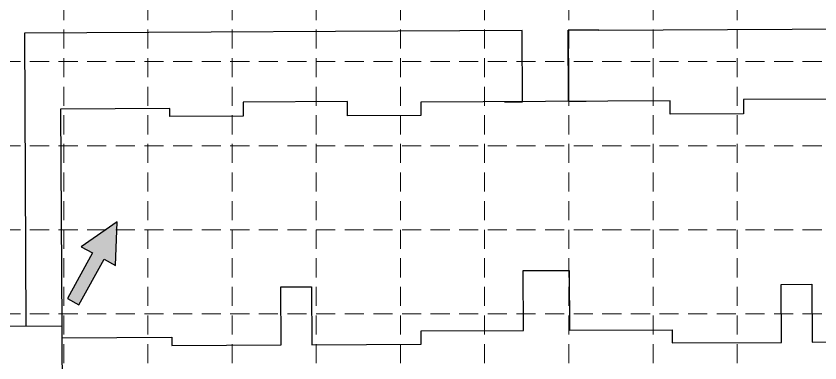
# Model space of a CAD drawing. Header units: feet. Extents: x 6046 to 7000, y 4530 to 5165.
# Drawn here: x 6261.4 to 6403.6, y 4873.1 to 4934.5 of the extents above; entities that cross this region are included whole.
import ezdxf

# ---------------------------------------------------------------- set-up
doc = ezdxf.new("R2010")
doc.units = ezdxf.units.FT
doc.header["$LTSCALE"] = 30
doc.header["$MEASUREMENT"] = 0
doc.linetypes.add('HIDDEN', pattern=[0.375, 0.25, -0.125])
for name, color, linetype in [('1 FLOW ARROWS', 7, 'Continuous'), ('1STAIR', 1, 'Continuous'), ('BLDG', 207, 'Continuous'), ('GRID', 254, 'HIDDEN'), ('PROPOSED_SW', 1, 'Continuous')]:
    doc.layers.add(name, color=color, linetype=linetype)

# ---------------------------------------------------------------- blocks, each defined once
blk = doc.blocks.new('arrow')
blk.add_lwpolyline([(-67.01, -25.36), (-59.33, -25.42), (-59.57, -56.14), (-51.89, -56.2), (-51.65, -25.48), (-43.97, -25.54), (-55.3, -2.41), (-67.01, -25.36)], close=True)
at = {"color": 254}
for points in [[(-43.97, -25.54), (-67.01, -25.36), (-55.3, -2.41), (-67.01, -25.36)], [(-59.57, -56.14), (-51.89, -56.2), (-59.33, -25.42), (-51.65, -25.48)]]:
    blk.add_solid(points, dxfattribs=at)

msp = doc.modelspace()

# ---------------------------------------------------------------- linework, layer by layer
at = {"layer": '1STAIR', "color": 7, "linetype": 'Continuous', "flags": 128}
for points in [[(6350.99, 4919.31), (6350.93, 4931.92)], [(6364.53, 4931.99), (6359.05, 4931.96)], [(6359.12, 4919.36), (6359.05, 4931.96)], [(6364.53, 4931.99), (6467.05, 4932.51)], [(6347.83, 4919.3), (6350.99, 4919.31)], [(6362.29, 4919.37), (6359.12, 4919.36)]]:
    msp.add_lwpolyline(points, dxfattribs=at)
at = {"layer": 'BLDG', "color": 7, "linetype": 'Continuous', "flags": 128}
for points in [[(6465.63, 4917.56), (6452.8, 4917.5), (6452.78, 4920), (6434.32, 4919.9), (6434.34, 4917.4), (6408.55, 4917.27), (6408.53, 4919.77), (6390.07, 4919.68), (6390.09, 4917.18), (6377.13, 4917.11), (6377.12, 4919.45), (6332.99, 4919.22), (6333.01, 4916.89), (6320.05, 4916.83), (6320.04, 4919.33), (6301.58, 4919.23), (6301.59, 4916.73), (6288.63, 4916.67), (6288.62, 4918.1), (6269.29, 4918.01), (6269.48, 4879.59), (6269.55, 4865.84)], [(6269.5, 4877.51), (6288.95, 4877.61), (6288.96, 4876.17), (6308.29, 4876.27), (6308.24, 4886.51), (6313.7, 4886.54), (6313.75, 4876.29), (6333.08, 4876.39), (6333.07, 4878.72), (6351.2, 4878.82), (6351.14, 4889.4), (6359.27, 4889.44), (6359.32, 4878.86), (6377.45, 4878.95), (6377.46, 4876.61), (6396.79, 4876.71), (6396.74, 4886.96), (6402.2, 4886.99), (6402.25, 4876.74), (6441.04, 4876.94), (6440.99, 4887.18), (6446.45, 4887.21), (6446.5, 4876.96), (6465.83, 4877.06)], [(6269.48, 4879.59), (6258.23, 4879.53), (6258.3, 4865.78), (6269.55, 4865.84)]]:
    msp.add_lwpolyline(points, dxfattribs=at)
at = {"layer": 'GRID', "color": 252, "linetype": 'HIDDEN', "lineweight": 0, "ltscale": 0.45}
for p, q in [((6269.85, 5149.78), (6269.85, 4628.52)), ((6284.74, 5149.78), (6284.74, 4628.52)), ((6299.63, 5149.78), (6299.63, 4628.52)), ((6314.52, 5149.78), (6314.52, 4628.52)), ((6329.41, 5149.78), (6329.41, 4628.52)), ((6344.3, 5149.78), (6344.3, 4628.52)), ((6359.2, 5149.78), (6359.2, 4628.52)), ((6374.09, 5149.78), (6374.09, 4628.52)), ((6388.98, 5149.78), (6388.98, 4628.52)), ((6061.37, 4926.41), (6984.63, 4926.41)), ((6061.37, 4911.52), (6984.63, 4911.52)), ((6061.37, 4896.63), (6984.63, 4896.63)), ((6061.37, 4881.74), (6984.63, 4881.74))]:
    msp.add_line(p, q, dxfattribs=at)
at = {"layer": 'PROPOSED_SW', "color": 7, "linetype": 'Continuous', "flags": 128}
for points in [[(6350.93, 4931.92), (6262.89, 4931.47)], [(6350.99, 4919.31), (6350.93, 4931.92), (6262.89, 4931.47), (6263.15, 4879.56)], [(6364.53, 4931.99), (6359.05, 4931.96), (6359.12, 4919.36)], [(6359.12, 4919.36), (6359.05, 4931.96)], [(6364.53, 4931.99), (6467.05, 4932.51), (6467.13, 4917.57)]]:
    msp.add_lwpolyline(points, dxfattribs=at)

# ---------------------------------------------------------------- block references
at = {"layer": '1 FLOW ARROWS', "xscale": 0.3000000000000074, "yscale": 0.2999999999993102, "zscale": 0.3, "rotation": 331.5241801954113}
msp.add_blockref('arrow', (6294.23, 4890.75), dxfattribs=at)

doc.saveas('drawing.dxf')
